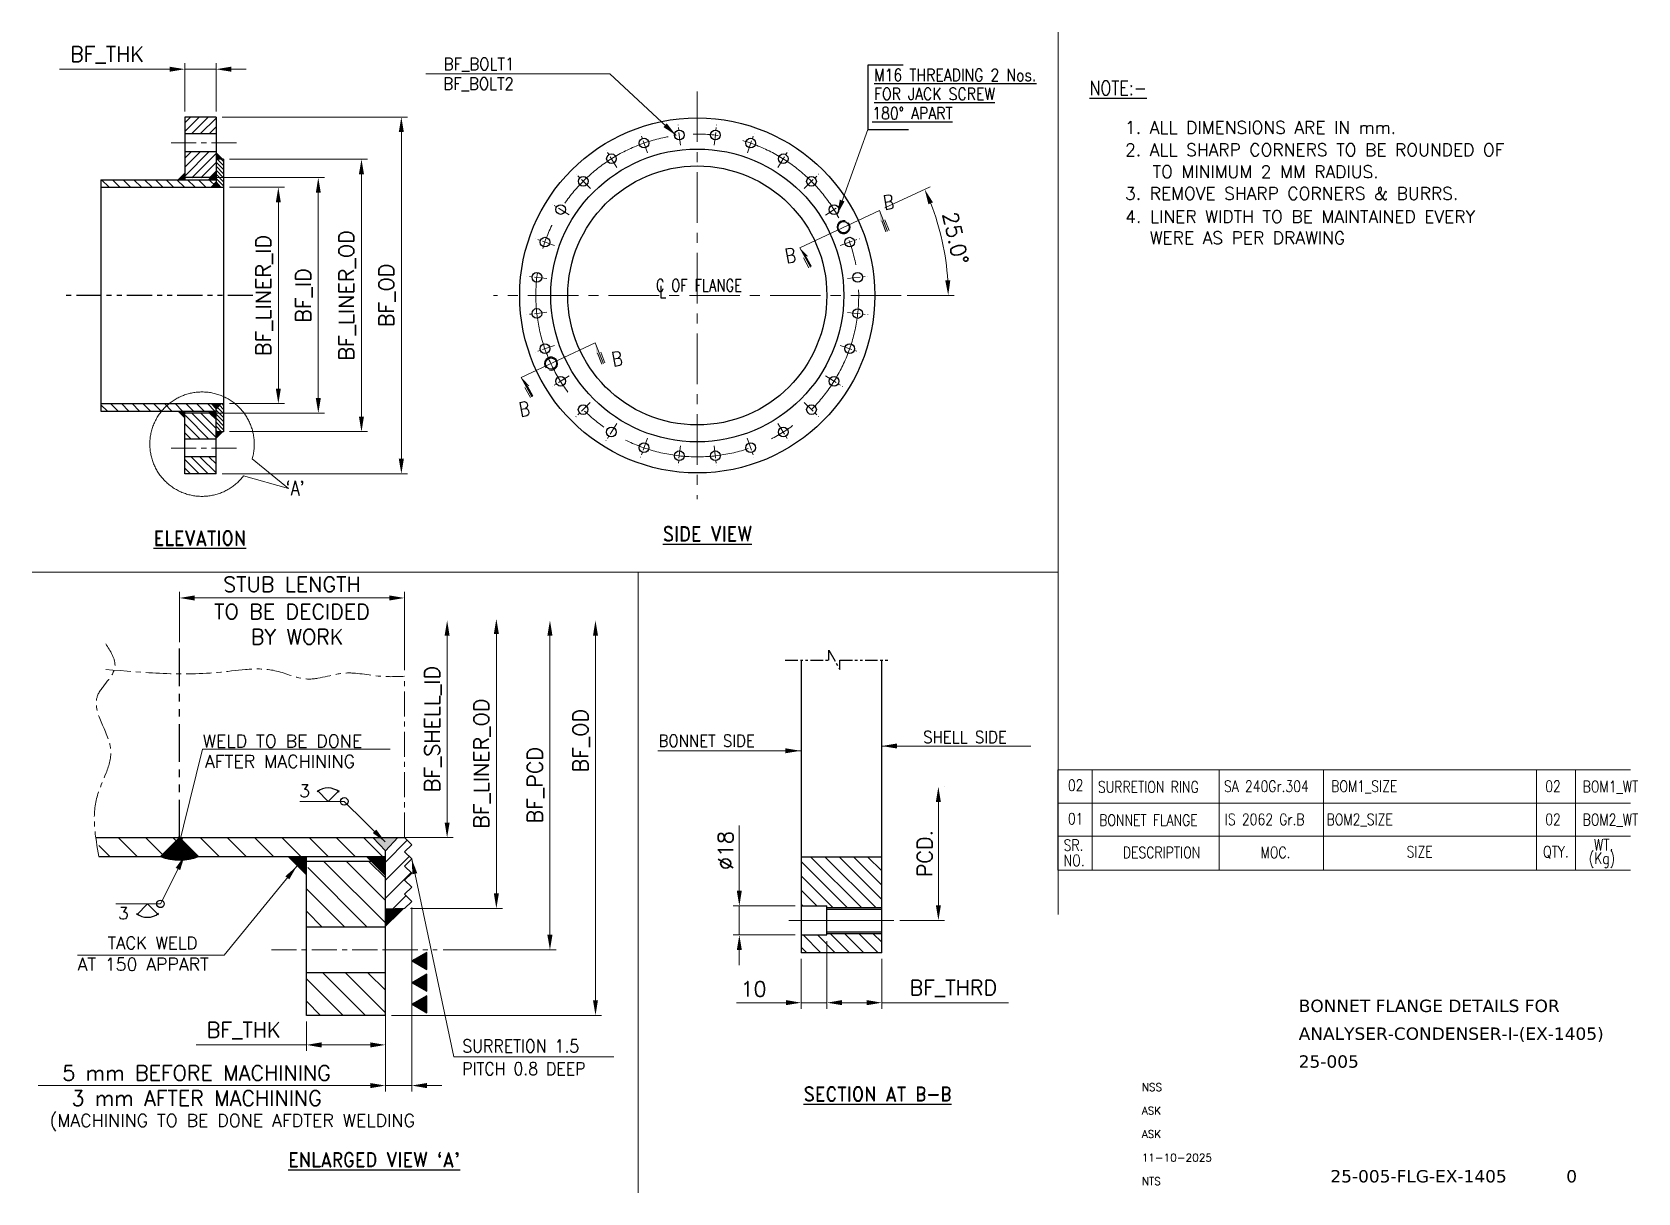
# Model space of a CAD drawing. Header units: millimetres. Extents: x 123777 to 125767, y -88276 to -86838.
import ezdxf
from ezdxf.enums import TextEntityAlignment as Align

# ---------------------------------------------------------------- set-up
doc = ezdxf.new("R2010")
doc.units = ezdxf.units.MM
doc.header["$LTSCALE"] = 25
doc.header["$MEASUREMENT"] = 0
for name, pattern in [('CENTER', [2, 1.25, -0.25, 0.25, -0.25]), ('PHANTOM', [2.5, 1.25, -0.25, 0.25, -0.25, 0.25, -0.25]), ('PHANTOM2', [1.25, 0.625, -0.125, 0.125, -0.125, 0.125, -0.125])]:
    doc.linetypes.add(name, pattern=pattern)
doc.layers.get('0').update_dxf_attribs({"color": 5, "linetype": 'CONTINUOUS'})
doc.layers.get('DEFPOINTS').update_dxf_attribs({"linetype": 'CONTINUOUS'})
doc.layers.add('CEN', color=1, linetype='CENTER', lineweight=5)
for name, color, linetype in [('DIM', 5, 'CONTINUOUS'), ('exit', 1, 'PHANTOM'), ('HAT', 1, 'CONTINUOUS'), ('HATCH', 13, 'CONTINUOUS'), ('TEXT', 5, 'CONTINUOUS')]:
    doc.layers.add(name, color=color, linetype=linetype)
doc.styles.add('BEV0', font='verdana_0.ttf', dxfattribs={"height": 4})
doc.styles.add('BEV00', font='romans.shx')
doc.styles.add('ROMAND', font='romand.shx')
doc.styles.add('ROMANS', font='romans.shx')
doc.dimstyles.new('SVP', dxfattribs={"dimscale": 20, "dimtxt": 2.5, "dimasz": 2.5, "dimexe": 1, "dimexo": 1, "dimgap": 1, "dimtad": 1, "dimdec": 0, "dimzin": 0, "dimdsep": 46, "dimtxsty": 'ROMANS', "dimcen": 1, "dimclrd": 6, "dimclre": 6, "dimclrt": 5, "dimadec": 0, "dimazin": 0, "dimtfac": 1, "dimtdec": 0, "dimtmove": 0, "dimatfit": 3, "dimfxl": 1, "dimtolj": 1, "dimtzin": 0, "dimlwd": 0, "dimlwe": 0, "dimarcsym": 0})
pattern_1 = [(135, (125497.625, -88468.212), (-6.66033, -6.66033), [])]
pattern_2 = [(315, (124159.0036, -90154.888), (-2.5187565, -2.5187565), [])]

# ---------------------------------------------------------------- blocks, each defined once
blk = doc.blocks.new('*D760')
at = {"layer": 'DEFPOINTS', "color": 0}
for p in [(124900, -87772.8), (124900, -87772.8), (124844.9, -87938.5)]:
    blk.add_point(p, dxfattribs=at)
at = {"layer": 'DIM', "color": 6, "lineweight": 0}
for p, q in [((124907.5, -87772.8), (124907.5, -87772.8)), ((124900, -87919.7), (124900, -87791.5)), ((124852.4, -87938.5), (124907.5, -87938.5))]:
    blk.add_line(p, q, dxfattribs=at)
at = {"layer": 'DIM', "color": 6}
for points in [[(124903.1, -87791.5), (124896.9, -87791.5), (124900, -87772.8)], [(124896.9, -87919.7), (124903.1, -87919.7), (124900, -87938.5)]]:
    blk.add_solid(points, dxfattribs=at)
at = {"layer": 'DIM', "color": 5, "insert": (124883.1, -87855.6), "char_height": 18.75, "attachment_point": 5, "rotation": 90, "style": 'ROMANS'}
blk.add_mtext('\\A1;PCD.', dxfattribs=at)
blk = doc.blocks.new('*D761')
at = {"layer": 'DEFPOINTS', "color": 0}
for p in [(124761.9, -87956.5), (124729.9, -87978.5), (124729.9, -88040.4)]:
    blk.add_point(p, dxfattribs=at)
at = {"layer": 'DIM', "color": 6, "lineweight": 0}
for p, q in [((124761.9, -87964), (124761.9, -88047.9)), ((124729.9, -87986), (124729.9, -88047.9)), ((124711.2, -88040.4), (124649.7, -88040.4)), ((124761.9, -88040.4), (124729.9, -88040.4)), ((124780.7, -88040.4), (124799.4, -88040.4))]:
    blk.add_line(p, q, dxfattribs=at)
at = {"layer": 'DIM', "color": 6}
for points in [[(124711.2, -88043.5), (124711.2, -88037.2), (124729.9, -88040.4)], [(124780.7, -88037.2), (124780.7, -88043.5), (124761.9, -88040.4)]]:
    blk.add_solid(points, dxfattribs=at)
at = {"layer": 'DIM', "color": 5, "insert": (124671.1, -88023.5), "char_height": 18.75, "attachment_point": 5, "style": 'ROMANS'}
blk.add_mtext('\\A1;10', dxfattribs=at)
blk = doc.blocks.new('*D762')
at = {"layer": 'DEFPOINTS', "color": 0}
for p in [(124653.4, -87920.5), (124729.9, -87920.5), (124729.9, -87956.5)]:
    blk.add_point(p, dxfattribs=at)
at = {"layer": 'DIM', "color": 6, "lineweight": 0}
for p, q in [((124653.4, -87901.7), (124653.4, -87820.7)), ((124722.4, -87920.5), (124645.9, -87920.5)), ((124653.4, -87956.5), (124653.4, -87920.5)), ((124722.4, -87956.5), (124645.9, -87956.5)), ((124653.4, -87975.2), (124653.4, -87994))]:
    blk.add_line(p, q, dxfattribs=at)
at = {"layer": 'DIM', "color": 6}
for points in [[(124650.3, -87901.7), (124656.5, -87901.7), (124653.4, -87920.5)], [(124656.5, -87975.2), (124650.3, -87975.2), (124653.4, -87956.5)]]:
    blk.add_solid(points, dxfattribs=at)
at = {"layer": 'DIM', "color": 5, "insert": (124636.5, -87851.8), "char_height": 18.75, "attachment_point": 5, "rotation": 90, "style": 'ROMANS'}
blk.add_mtext('\\A1;%%C18', dxfattribs=at)
blk = doc.blocks.new('*D763')
at = {"layer": 'DEFPOINTS', "color": 0}
for p in [(124761.9, -87956.5), (124829.9, -87978.5), (124829.9, -88040.4)]:
    blk.add_point(p, dxfattribs=at)
at = {"layer": 'DIM', "color": 6, "lineweight": 0}
for p, q in [((124761.9, -87964), (124761.9, -88047.9)), ((124829.9, -87986), (124829.9, -88047.9)), ((124780.7, -88040.4), (124811.2, -88040.4)), ((124829.9, -88040.4), (124986.8, -88040.4))]:
    blk.add_line(p, q, dxfattribs=at)
at = {"layer": 'DIM', "color": 6}
for points in [[(124780.7, -88037.2), (124780.7, -88043.5), (124761.9, -88040.4)], [(124811.2, -88043.5), (124811.2, -88037.2), (124829.9, -88040.4)]]:
    blk.add_solid(points, dxfattribs=at)
at = {"layer": 'DIM', "color": 5, "insert": (124918.6, -88022.6), "char_height": 18.75, "attachment_point": 5, "style": 'ROMANS'}
blk.add_mtext('\\A1;BF_THRD', dxfattribs=at)
blk = doc.blocks.new('*D764')
at = {"layer": 'DEFPOINTS', "color": 0}
for p in [(124826.9, -87058.7), (124728.2, -87104.7), (124908.9, -87118.8), (124348.7, -87163.9), (124854, -87163.9)]:
    blk.add_point(p, dxfattribs=at)
at = {"layer": 'DIM', "color": 6, "lineweight": 0}
for p, q in [((124833.7, -87055.5), (124889.9, -87029.3)), ((124861.5, -87163.9), (124919.7, -87163.9))]:
    blk.add_line(p, q, dxfattribs=at)
blk.add_arc((124601.3, -87163.9), 310.9, 3.4563, 21.5437, dxfattribs=at)
at = {"layer": 'DIM', "color": 6}
for points in [[(124893.3, -87048.5), (124887.6, -87050.9), (124883.1, -87032.5)], [(124908.5, -87145.2), (124914.8, -87145), (124912.2, -87163.9)]]:
    blk.add_solid(points, dxfattribs=at)
at = {"layer": 'DIM', "color": 5, "insert": (124921.3, -87092.9), "char_height": 18.75, "attachment_point": 5, "rotation": 282.5, "style": 'ROMANS'}
blk.add_mtext('\\A1;25.0%%d', dxfattribs=at)
blk = doc.blocks.new('A4')
blk = doc.blocks.new('*X505')
at = {"color": 0}
for p, q in [((11221, 9197), (10985, 9433)), ((11221, 9330), (11117, 9433)), ((11876, 9072), (11515, 9433)), ((11876, 9205), (11648, 9433)), ((11876, 9337), (11780, 9433)), ((11221, 9065), (10969, 9316)), ((11186, 8967), (10969, 9183)), ((11841, 8975), (11489, 9326)), ((11716, 8967), (11489, 9194)), ((11053, 8967), (10969, 9051)), ((11583, 8967), (11489, 9061))]:
    blk.add_line(p, q, dxfattribs=at)
blk = doc.blocks.new('*D765')
at = {"layer": 'DEFPOINTS', "color": 0}
for p in [(123966.5, -86883.5), (123966.5, -86943.4), (124005.1, -86943.4)]:
    blk.add_point(p, dxfattribs=at)
at = {"layer": 'DIM', "color": 6, "lineweight": 0}
for p, q in [((123947.7, -86883.5), (123811.3, -86883.5)), ((123966.5, -86935.9), (123966.5, -86876)), ((124005.1, -86883.5), (123966.5, -86883.5)), ((124005.1, -86935.9), (124005.1, -86876)), ((124023.9, -86883.5), (124042.6, -86883.5))]:
    blk.add_line(p, q, dxfattribs=at)
at = {"layer": 'DIM', "color": 6}
for points in [[(123947.7, -86886.6), (123947.7, -86880.4), (123966.5, -86883.5)], [(124023.9, -86880.4), (124023.9, -86886.6), (124005.1, -86883.5)]]:
    blk.add_solid(points, dxfattribs=at)
at = {"layer": 'DIM', "color": 5, "insert": (123870.1, -86865.7), "char_height": 18.75, "attachment_point": 5, "style": 'ROMANS'}
blk.add_mtext('\\A1;BF_THK', dxfattribs=at)
blk = doc.blocks.new('*D766')
at = {"layer": 'DEFPOINTS', "color": 0}
for p in [(124005.1, -86942.8), (124005.1, -87384.9), (124234.7, -87384.9)]:
    blk.add_point(p, dxfattribs=at)
at = {"layer": 'DIM', "color": 6, "lineweight": 0}
for p, q in [((124012.6, -86942.8), (124242.2, -86942.8)), ((124234.7, -86961.5), (124234.7, -87366.2)), ((124012.6, -87384.9), (124242.2, -87384.9))]:
    blk.add_line(p, q, dxfattribs=at)
at = {"layer": 'DIM', "color": 6}
for points in [[(124237.8, -86961.5), (124231.5, -86961.5), (124234.7, -86942.8)], [(124231.5, -87366.2), (124237.8, -87366.2), (124234.7, -87384.9)]]:
    blk.add_solid(points, dxfattribs=at)
at = {"layer": 'DIM', "color": 5, "insert": (124216.9, -87163.9), "char_height": 18.75, "attachment_point": 5, "rotation": 90, "style": 'ROMANS'}
blk.add_mtext('\\A1;BF_OD', dxfattribs=at)
blk = doc.blocks.new('*D767')
at = {"layer": 'DEFPOINTS', "color": 0}
for p in [(123997.2, -87017.9), (124131.8, -87017.9), (123997.2, -87309.8)]:
    blk.add_point(p, dxfattribs=at)
at = {"layer": 'DIM', "color": 6, "lineweight": 0}
for p, q in [((124004.7, -87017.9), (124139.3, -87017.9)), ((124131.8, -87291.1), (124131.8, -87036.7)), ((124004.7, -87309.8), (124139.3, -87309.8))]:
    blk.add_line(p, q, dxfattribs=at)
at = {"layer": 'DIM', "color": 6}
for points in [[(124134.9, -87036.7), (124128.7, -87036.7), (124131.8, -87017.9)], [(124128.7, -87291.1), (124134.9, -87291.1), (124131.8, -87309.8)]]:
    blk.add_solid(points, dxfattribs=at)
at = {"layer": 'DIM', "color": 5, "insert": (124114, -87163.9), "char_height": 18.75, "attachment_point": 5, "rotation": 90, "style": 'ROMANS'}
blk.add_mtext('\\A1;BF_ID', dxfattribs=at)
blk = doc.blocks.new('*D768')
at = {"layer": 'DEFPOINTS', "color": 0}
for p in [(124014.4, -86995), (124014.4, -87332.7), (124185.3, -87332.7)]:
    blk.add_point(p, dxfattribs=at)
at = {"layer": 'DIM', "color": 6, "lineweight": 0}
for p, q in [((124021.9, -86995), (124192.8, -86995)), ((124185.3, -87013.8), (124185.3, -87314)), ((124021.9, -87332.7), (124192.8, -87332.7))]:
    blk.add_line(p, q, dxfattribs=at)
at = {"layer": 'DIM', "color": 6}
for points in [[(124188.4, -87013.8), (124182.1, -87013.8), (124185.3, -86995)], [(124182.1, -87314), (124188.4, -87314), (124185.3, -87332.7)]]:
    blk.add_solid(points, dxfattribs=at)
at = {"layer": 'DIM', "color": 5, "insert": (124167.5, -87163.9), "char_height": 18.75, "attachment_point": 5, "rotation": 90, "style": 'ROMANS'}
blk.add_mtext('\\A1;BF_LINER_OD', dxfattribs=at)
blk = doc.blocks.new('*D769')
at = {"layer": 'DEFPOINTS', "color": 0}
for p in [(124014.4, -87029.7), (124014.4, -87298), (124082.3, -87298)]:
    blk.add_point(p, dxfattribs=at)
at = {"layer": 'DIM', "color": 6, "lineweight": 0}
for p, q in [((124021.9, -87029.7), (124089.8, -87029.7)), ((124082.3, -87048.4), (124082.3, -87279.3)), ((124021.9, -87298), (124089.8, -87298))]:
    blk.add_line(p, q, dxfattribs=at)
at = {"layer": 'DIM', "color": 6}
for points in [[(124085.4, -87048.4), (124079.2, -87048.4), (124082.3, -87029.7)], [(124079.2, -87279.3), (124085.4, -87279.3), (124082.3, -87298)]]:
    blk.add_solid(points, dxfattribs=at)
at = {"layer": 'DIM', "color": 5, "insert": (124064.6, -87163.9), "char_height": 18.75, "attachment_point": 5, "rotation": 90, "style": 'ROMANS'}
blk.add_mtext('\\A1;BF_LINER_ID', dxfattribs=at)
blk = doc.blocks.new('*X511')
at = {"color": 0}
for p, q in [((11220.5, 9197.2), (10984.8, 9433)), ((11220.5, 9329.7), (11117.3, 9433)), ((11875.7, 9072.3), (11515.1, 9433)), ((11875.7, 9204.9), (11647.7, 9433)), ((11875.7, 9337.5), (11780.3, 9433)), ((11220.5, 9064.6), (10969.3, 9315.8)), ((11840.5, 8974.9), (11489.3, 9326.1)), ((11185.5, 8967), (10969.3, 9183.2)), ((11715.8, 8967), (11489.3, 9193.5)), ((11052.9, 8967), (10969.3, 9050.6)), ((11583.3, 8967), (11489.3, 9060.9))]:
    blk.add_line(p, q, dxfattribs=at)
blk = doc.blocks.new('*D770')
at = {"layer": 'DEFPOINTS', "color": 0}
for p in [(124475.2, -87566.7), (124214.9, -88056.1), (124475.2, -88056.1)]:
    blk.add_point(p, dxfattribs=at)
at = {"layer": 'DIM', "color": 6, "lineweight": 0}
for p, q in [((124475.2, -87585.5), (124475.2, -88037.3)), ((124222.4, -88056.1), (124482.7, -88056.1))]:
    blk.add_line(p, q, dxfattribs=at)
at = {"layer": 'DIM', "color": 6}
for points in [[(124478.3, -87585.5), (124472.1, -87585.5), (124475.2, -87566.7)], [(124472.1, -88037.3), (124478.3, -88037.3), (124475.2, -88056.1)]]:
    blk.add_solid(points, dxfattribs=at)
at = {"layer": 'DIM', "color": 5, "insert": (124457.5, -87715.7), "char_height": 18.75, "attachment_point": 5, "rotation": 90, "style": 'ROMANS'}
blk.add_mtext('\\A1;BF_OD', dxfattribs=at)
blk = doc.blocks.new('*D771')
at = {"layer": 'DEFPOINTS', "color": 0}
for p in [(124418.8, -87566.7), (124279.1, -87975.1), (124418.8, -87975.1)]:
    blk.add_point(p, dxfattribs=at)
at = {"layer": 'DIM', "color": 6, "lineweight": 0}
for p, q in [((124418.8, -87585.5), (124418.8, -87956.3)), ((124286.6, -87975.1), (124426.3, -87975.1))]:
    blk.add_line(p, q, dxfattribs=at)
at = {"layer": 'DIM', "color": 6}
for points in [[(124421.9, -87585.5), (124415.6, -87585.5), (124418.8, -87566.7)], [(124415.6, -87956.3), (124421.9, -87956.3), (124418.8, -87975.1)]]:
    blk.add_solid(points, dxfattribs=at)
at = {"layer": 'DIM', "color": 5, "insert": (124401, -87770.9), "char_height": 18.75, "attachment_point": 5, "rotation": 90, "style": 'ROMANS'}
blk.add_mtext('\\A1;BF_PCD', dxfattribs=at)
blk = doc.blocks.new('*D772')
at = {"layer": 'DEFPOINTS', "color": 0}
for p in [(124352.4, -87564.6), (124238.4, -87923.7), (124352.4, -87923.7)]:
    blk.add_point(p, dxfattribs=at)
at = {"layer": 'DIM', "color": 6, "lineweight": 0}
for p, q in [((124352.4, -87583.4), (124352.4, -87905)), ((124245.9, -87923.7), (124359.9, -87923.7))]:
    blk.add_line(p, q, dxfattribs=at)
at = {"layer": 'DIM', "color": 6}
for points in [[(124355.5, -87583.4), (124349.3, -87583.4), (124352.4, -87564.6)], [(124349.3, -87905), (124355.5, -87905), (124352.4, -87923.7)]]:
    blk.add_solid(points, dxfattribs=at)
at = {"layer": 'DIM', "color": 5, "insert": (124334.6, -87744.2), "char_height": 18.75, "attachment_point": 5, "rotation": 90, "style": 'ROMANS'}
blk.add_mtext('\\A1;BF_LINER_OD', dxfattribs=at)
blk = doc.blocks.new('*D773')
at = {"layer": 'DEFPOINTS', "color": 0}
for p in [(124291.4, -87566.7), (124191, -87835.8), (124291.4, -87835.8)]:
    blk.add_point(p, dxfattribs=at)
at = {"layer": 'DIM', "color": 6, "lineweight": 0}
for p, q in [((124291.4, -87585.5), (124291.4, -87817.1)), ((124198.5, -87835.8), (124298.9, -87835.8))]:
    blk.add_line(p, q, dxfattribs=at)
at = {"layer": 'DIM', "color": 6}
for points in [[(124294.5, -87585.5), (124288.3, -87585.5), (124291.4, -87566.7)], [(124288.3, -87817.1), (124294.5, -87817.1), (124291.4, -87835.8)]]:
    blk.add_solid(points, dxfattribs=at)
at = {"layer": 'DIM', "color": 5, "insert": (124273.7, -87701.3), "char_height": 18.75, "attachment_point": 5, "rotation": 90, "style": 'ROMANS'}
blk.add_mtext('\\A1;BF_SHELL_ID', dxfattribs=at)
blk = doc.blocks.new('*D774')
at = {"layer": 'DEFPOINTS', "color": 0}
for p in [(124117, -88056.1), (124214.9, -88056.1), (124214.9, -88092.7)]:
    blk.add_point(p, dxfattribs=at)
at = {"layer": 'DIM', "color": 6, "lineweight": 0}
for p, q in [((124117, -88063.6), (124117, -88100.2)), ((124214.9, -88063.6), (124214.9, -88100.2)), ((124117, -88092.7), (123980.6, -88092.7)), ((124135.8, -88092.7), (124196.2, -88092.7))]:
    blk.add_line(p, q, dxfattribs=at)
at = {"layer": 'DIM', "color": 6}
for points in [[(124135.8, -88089.6), (124135.8, -88095.9), (124117, -88092.7)], [(124196.2, -88095.9), (124196.2, -88089.6), (124214.9, -88092.7)]]:
    blk.add_solid(points, dxfattribs=at)
at = {"layer": 'DIM', "color": 5, "insert": (124039.4, -88075), "char_height": 18.75, "attachment_point": 5, "style": 'ROMANS'}
blk.add_mtext('\\A1;BF_THK', dxfattribs=at)
blk = doc.blocks.new('*D775')
at = {"layer": 'DEFPOINTS', "color": 0}
for p in [(124214.9, -87924.3), (124247.5, -87914.9), (124247.5, -88143.1)]:
    blk.add_point(p, dxfattribs=at)
at = {"layer": 'DIM', "color": 6, "lineweight": 0}
for p, q in [((124247.5, -87922.4), (124247.5, -88150.6)), ((124214.9, -87931.8), (124214.9, -88150.6)), ((124196.2, -88143.1), (123784.7, -88143.1)), ((124214.9, -88143.1), (124247.5, -88143.1)), ((124266.3, -88143.1), (124285, -88143.1))]:
    blk.add_line(p, q, dxfattribs=at)
at = {"layer": 'DIM', "color": 6}
for points in [[(124196.2, -88146.3), (124196.2, -88140), (124214.9, -88143.1)], [(124266.3, -88140), (124266.3, -88146.3), (124247.5, -88143.1)]]:
    blk.add_solid(points, dxfattribs=at)
at = {"layer": 'DIM', "color": 5, "insert": (123981.1, -88143.1), "char_height": 18.75, "attachment_point": 5, "style": 'ROMANS'}
blk.add_mtext('\\A1;5 mm BEFORE MACHINING\\P3 mm AFTER MACHINING', dxfattribs=at)
blk = doc.blocks.new('*D776')
at = {"layer": 'DEFPOINTS', "color": 0}
for p in [(123959.9, -87538.8), (123959.9, -87601.1), (124238.4, -87635.9)]:
    blk.add_point(p, dxfattribs=at)
at = {"layer": 'DIM', "color": 6, "lineweight": 0}
for p, q in [((123959.9, -87593.6), (123959.9, -87531.3)), ((124219.7, -87538.8), (123978.7, -87538.8)), ((124238.4, -87628.4), (124238.4, -87531.3))]:
    blk.add_line(p, q, dxfattribs=at)
at = {"layer": 'DIM', "color": 6}
for points in [[(123978.7, -87535.7), (123978.7, -87542), (123959.9, -87538.8)], [(124219.7, -87542), (124219.7, -87535.7), (124238.4, -87538.8)]]:
    blk.add_solid(points, dxfattribs=at)
at = {"layer": 'DIM', "color": 5, "char_height": 18.75, "attachment_point": 5, "style": 'ROMANS'}
for s, insert in [('\\A1;STUB LENGTH', (124099.2, -87522)), ('\\A1;TO BE DECIDED\\P BY WORK', (124099.2, -87571.3))]:
    blk.add_mtext(s, dxfattribs=dict(at, insert=insert))
blk = doc.blocks.new('*U759')
blk.add_circle((0, 0), 6)
at = {"layer": 'CEN', "ltscale": 0.5}
blk.add_line((-12.5, -1.4), (12.5, 1.4), dxfattribs=at)
blk = doc.blocks.new('*U758')
at = {"color": 0, "linetype": 'ByBlock', "lineweight": -2}
for p, rotation in [((122859.4, -68936), 102.8571428571429), ((122859.4, -68936), 102.8571428571429), ((122859.4, -68936), 102.8571428571429), ((122859.4, -68936), 102.8571428571429), ((122903, -68926), 90), ((122903, -68926), 90), ((122903, -68926), 90), ((122903, -68926), 90), ((122947.8, -68926), 77.14285714285715), ((122947.8, -68926), 77.14285714285715), ((122947.8, -68926), 77.14285714285715), ((122947.8, -68926), 77.14285714285715), ((122991.5, -68936), 64.28571428571428), ((122991.5, -68936), 64.28571428571428), ((122991.5, -68936), 64.28571428571428), ((122991.5, -68936), 64.28571428571428), ((122819, -68955.4), 115.7142857142857), ((122819, -68955.4), 115.7142857142857), ((122819, -68955.4), 115.7142857142857), ((122819, -68955.4), 115.7142857142857), ((123031.8, -68955.4), 51.42857142857143), ((123031.8, -68955.4), 51.42857142857143), ((123031.8, -68955.4), 51.42857142857143), ((123031.8, -68955.4), 51.42857142857143), ((122784, -68983.3), 128.5714285714286), ((122784, -68983.3), 128.5714285714286), ((122784, -68983.3), 128.5714285714286), ((122784, -68983.3), 128.5714285714286), ((123066.8, -68983.4), 38.57142857142858), ((123066.8, -68983.4), 38.57142857142858), ((123066.8, -68983.4), 38.57142857142858), ((123066.8, -68983.4), 38.57142857142858), ((122756, -69018.3), 141.4285714285714), ((122756, -69018.3), 141.4285714285714), ((122756, -69018.3), 141.4285714285714), ((122756, -69018.3), 141.4285714285714), ((123094.7, -69018.4), 25.71428571428571), ((123094.7, -69018.4), 25.71428571428571), ((123094.7, -69018.4), 25.71428571428571), ((123094.7, -69018.4), 25.71428571428571), ((122736.6, -69058.7), 154.2857142857143), ((122736.6, -69058.7), 154.2857142857143), ((122736.6, -69058.7), 154.2857142857143), ((122736.6, -69058.7), 154.2857142857143), ((123114.2, -69058.7), 12.85714285714286), ((123114.2, -69058.7), 12.85714285714286), ((123114.2, -69058.7), 12.85714285714286), ((123114.2, -69058.7), 12.85714285714286), ((122726.6, -69102.3), 167.1428571428571), ((122726.6, -69102.3), 167.1428571428571), ((122726.6, -69102.3), 167.1428571428571), ((122726.6, -69102.3), 167.1428571428571), ((122726.6, -69147.1), 180), ((122726.6, -69147.1), 180), ((122726.6, -69147.1), 180), ((122726.6, -69147.1), 180), ((123124.1, -69147.2), 347.1428571428572), ((123124.1, -69147.2), 347.1428571428572), ((123124.1, -69147.2), 347.1428571428572), ((123124.1, -69147.2), 347.1428571428572), ((122736.6, -69190.8), 192.8571428571428), ((122736.6, -69190.8), 192.8571428571428), ((122736.6, -69190.8), 192.8571428571428), ((122736.6, -69190.8), 192.8571428571428), ((123114.1, -69190.8), 334.2857142857143), ((123114.1, -69190.8), 334.2857142857143), ((123114.1, -69190.8), 334.2857142857143), ((123114.1, -69190.8), 334.2857142857143), ((122756, -69231.1), 205.7142857142857), ((122756, -69231.1), 205.7142857142857), ((122756, -69231.1), 205.7142857142857), ((122756, -69231.1), 205.7142857142857), ((123094.7, -69231.2), 321.4285714285714), ((123094.7, -69231.2), 321.4285714285714), ((123094.7, -69231.2), 321.4285714285714), ((123094.7, -69231.2), 321.4285714285714), ((122783.9, -69266.2), 218.5714285714285), ((122783.9, -69266.2), 218.5714285714285), ((122783.9, -69266.2), 218.5714285714285), ((122783.9, -69266.2), 218.5714285714285), ((123066.8, -69266.2), 308.5714285714286), ((123066.8, -69266.2), 308.5714285714286), ((123066.8, -69266.2), 308.5714285714286), ((123066.8, -69266.2), 308.5714285714286), ((122818.9, -69294.1), 231.4285714285714), ((122818.9, -69294.1), 231.4285714285714), ((122818.9, -69294.1), 231.4285714285714), ((122818.9, -69294.1), 231.4285714285714), ((123031.8, -69294.1), 295.7142857142857), ((123031.8, -69294.1), 295.7142857142857), ((123031.8, -69294.1), 295.7142857142857), ((123031.8, -69294.1), 295.7142857142857), ((122859.3, -69313.5), 244.2857142857143), ((122859.3, -69313.5), 244.2857142857143), ((122859.3, -69313.5), 244.2857142857143), ((122859.3, -69313.5), 244.2857142857143), ((122991.4, -69313.5), 282.8571428571428), ((122991.4, -69313.5), 282.8571428571428), ((122991.4, -69313.5), 282.8571428571428), ((122991.4, -69313.5), 282.8571428571428), ((122903, -69323.5), 257.1428571428571), ((122903, -69323.5), 257.1428571428571), ((122903, -69323.5), 257.1428571428571), ((122903, -69323.5), 257.1428571428571), ((122947.7, -69323.5), 270), ((122947.7, -69323.5), 270), ((122947.7, -69323.5), 270), ((122947.7, -69323.5), 270)]:
    blk.add_blockref('*U759', p, dxfattribs=dict(at, rotation=rotation))
blk.add_blockref('*U759', (123124.1, -69102.4), dxfattribs=at)

msp = doc.modelspace()

# ---------------------------------------------------------------- hatches: boundary and pattern name
h = msp.add_hatch()
h.set_pattern_fill('ANSI31', color=1, scale=75.353024, angle=90, style=0)
h.set_pattern_definition(pattern_1)
h.paths.add_polyline_path([(123862.6, -87020.4), (123862.6, -87029.7), (124005.1, -87029.7), (124005.1, -87020.4)])
h = msp.add_hatch(color=1)
h.dxf.hatch_style = 1
h.paths.add_polyline_path([(124011.2, -87029.7), (123999, -87029.7), (124005.1, -87023.2)])
h = msp.add_hatch()
h.set_pattern_fill('ANSI31', color=1, scale=75.353024, angle=90, style=0)
h.set_pattern_definition(pattern_1)
h.paths.add_polyline_path([(123862.6, -87307.3), (123862.6, -87298), (124005.1, -87298), (124005.1, -87307.3)])
h = msp.add_hatch(color=1)
h.dxf.hatch_style = 1
h.paths.add_polyline_path([(124011.2, -87298), (123999, -87298), (124005.1, -87304.6)])
h = msp.add_hatch()
h.set_pattern_fill('ANSI31', color=1, scale=190.990728, angle=90, style=0)
h.set_pattern_definition([(135, (127997.85, -90801.748), (-16.88135, -16.88135), [])])
h.paths.add_polyline_path([(124214.9, -87835.8), (123959.9, -87835.8), (123983.4, -87859.3), (124214.9, -87859.3)])
h.paths.add_polyline_path([(123936.4, -87859.3), (123959.9, -87835.8), (123860, -87835.8), (123860, -87859.3)])
h = msp.add_hatch()
h.set_pattern_fill('ANSI31', color=1, scale=0.494866)
h.set_pattern_definition([(45, (100782.37638, -88492.71049), (-0.04374037037, 0.04374037037), [])])
h.paths.add_polyline_path([(123983.4, -87859.3), (123959.9, -87835.8), (123936.4, -87859.3, 0.170403)])
h = msp.add_hatch(color=1)
h.dxf.hatch_style = 1
h.paths.add_polyline_path([(124230.4, -87835.8), (124199.4, -87835.8), (124214.9, -87852.3)])
h = msp.add_hatch()
h.set_pattern_fill('ANSI31', color=1, scale=126.730633, style=0)
h.set_pattern_definition([(45, (-118807.717, -35706.437), (-11.2015112, 11.2015112), [])])
h.paths.add_polyline_path([(124214.9, -87924.3), (124238.4, -87923.7), (124247.5, -87914.9), (124238.4, -87906.1), (124247.5, -87897.3), (124238.4, -87888.5), (124247.5, -87879.7), (124238.4, -87871), (124247.5, -87862.2), (124238.4, -87853.4), (124247.5, -87844.6), (124238.4, -87835.8), (124230.4, -87835.8), (124214.9, -87852.3)])
h = msp.add_hatch()
h.set_pattern_fill('ANSI31', color=1, scale=0.494866)
h.set_pattern_definition([(45, (100384.72894, -88378.10692), (-0.04374037037, 0.04374037037), [])])
h.paths.add_polyline_path([(124266.4, -87999.1), (124266.4, -87978), (124248.2, -87988.5)])
h = msp.add_hatch()
h.set_pattern_fill('ANSI31', color=1, scale=0.494866)
h.set_pattern_definition([(45, (100384.72894, -88405.13753), (-0.04374037037, 0.04374037037), [])])
h.paths.add_polyline_path([(124266.4, -88026.1), (124266.4, -88005), (124248.2, -88015.6)])
h = msp.add_hatch()
h.set_pattern_fill('ANSI31', color=1, scale=0.494866)
h.set_pattern_definition([(45, (100384.72894, -88431.85012), (-0.04374037037, 0.04374037037), [])])
h.paths.add_polyline_path([(124266.4, -88052.8), (124266.4, -88031.8), (124248.2, -88042.3)])
at = {"layer": 'CEN'}
h = msp.add_hatch(color=256, dxfattribs=at)
h.paths.add_polyline_path([(124829.8, -87071.5), (124835.1, -87084.9), (124837, -87084.1), (124831.2, -87069.5)])
h.paths.add_polyline_path([(124828.5, -87073.3), (124831.2, -87069.5), (124826.9, -87058.7)])
h = msp.add_hatch(color=256, dxfattribs=at)
h.paths.add_polyline_path([(124736.2, -87115.1), (124743.2, -87127.7), (124741.4, -87128.7), (124733.8, -87114.9)])
h.paths.add_polyline_path([(124738.4, -87115.3), (124733.8, -87114.9), (124728.2, -87104.7)])
h = msp.add_hatch(color=256, dxfattribs=at)
h.paths.add_polyline_path([(124477.9, -87235.6), (124483.1, -87249), (124485, -87248.2), (124479.3, -87233.6)])
h.paths.add_polyline_path([(124476.6, -87237.4), (124479.3, -87233.6), (124475, -87222.8)])
h = msp.add_hatch(color=256, dxfattribs=at)
h.paths.add_polyline_path([(124391.4, -87275.9), (124398.3, -87288.5), (124396.5, -87289.5), (124388.9, -87275.8)])
h.paths.add_polyline_path([(124393.5, -87276.1), (124388.9, -87275.8), (124383.3, -87265.5)])
at = {"layer": 'HAT'}
h = msp.add_hatch(dxfattribs=at)
h.set_pattern_fill('ANSI31', color=256, scale=28.496476, angle=180, style=0)
h.set_pattern_definition(pattern_2)
h.paths.add_polyline_path([(124011.2, -87029.7), (124005.1, -87023.2), (124005.1, -86994.8), (124014.4, -86994.8), (124014.4, -87029.7)])
h = msp.add_hatch(dxfattribs=at)
h.set_pattern_fill('ANSI31', color=256, scale=28.496476, angle=180, style=0)
h.set_pattern_definition(pattern_2)
h.paths.add_polyline_path([(124011.2, -87298), (124005.1, -87304.6), (124005.1, -87332.9), (124014.4, -87332.9), (124014.4, -87298)])
at = {"layer": 'HATCH'}
h = msp.add_hatch(dxfattribs=at)
h.set_pattern_fill('ANSI31', color=8, scale=100, angle=90, style=0)
h.set_pattern_definition([(135, (123882.506, -91596.575), (-8.838835, -8.838835), [])])
h.paths.add_polyline_path([(124829.9, -87922.5), (124829.9, -87901.5), (124829.9, -87859.5), (124729.9, -87859.5), (124729.9, -87920.5), (124761.9, -87920.5), (124761.9, -87922.5)])
h.paths.add_polyline_path([(124761.9, -87954.5), (124761.9, -87956.5), (124729.9, -87956.5), (124729.9, -87978.5), (124829.9, -87978.5), (124829.9, -87954.5)])

# ---------------------------------------------------------------- linework, layer by layer
for p, q in [((124005.1, -86942.8), (123966.5, -86942.8)), ((123966.5, -86942.8), (123966.5, -87020.4)), ((124005.1, -86942.8), (124005.1, -87023.2)), ((124014.4, -86994.8), (124014.4, -87332.9)), ((123862.6, -87020.4), (123909, -87020.4)), ((123862.6, -87020.4), (123862.6, -87307.3)), ((123862.6, -87029.7), (123909, -87029.7)), ((123909, -87020.4), (124005.1, -87020.4)), ((123909, -87029.7), (124014.4, -87029.7)), ((124001.5, -87017.9), (123966.5, -87017.9)), ((123999, -87029.7), (124005.1, -87023.2)), ((124011.2, -87029.7), (124005.1, -87023.2)), ((123862.6, -87298), (123909, -87298)), ((123862.6, -87307.3), (123909, -87307.3)), ((123909, -87298), (124014.4, -87298)), ((123909, -87307.3), (124005.1, -87307.3)), ((123966.5, -87384.9), (123966.5, -87307.3)), ((124001.5, -87309.8), (123966.5, -87309.8)), ((123999, -87298), (124005.1, -87304.6)), ((124011.2, -87298), (124005.1, -87304.6)), ((124005.1, -87384.9), (124005.1, -87304.6)), ((124005.1, -87384.9), (123966.5, -87384.9)), ((124729.9, -87615.7), (124729.9, -87978.5)), ((124829.9, -87978.5), (124829.9, -87615.7)), ((125048.4, -87876.2), (125048.4, -87752)), ((123856.1, -87835.8), (124238.4, -87835.8)), ((123959.9, -87835.8), (123936.4, -87859.3)), ((123959.9, -87835.8), (123983.4, -87859.3)), ((123970, -87835.8), (123971.3, -87835.8)), ((124199.4, -87835.8), (124214.9, -87852.3)), ((124230.4, -87835.8), (124214.9, -87852.3)), ((124238.4, -87835.8), (124247.5, -87844.6)), ((124238.4, -87853.4), (124247.5, -87844.6)), ((123860, -87859.3), (123936.4, -87859.3)), ((123983.4, -87859.3), (124214.9, -87859.3)), ((124117, -88056.1), (124117, -87859.3)), ((124205.9, -87865.6), (124117, -87865.6)), ((124214.9, -88056.1), (124214.9, -87852.3)), ((124238.4, -87853.4), (124247.5, -87862.2)), ((124238.4, -87871), (124247.5, -87862.2)), ((124729.9, -87859.5), (124829.9, -87859.5)), ((124238.4, -87871), (124247.5, -87879.7)), ((124238.4, -87888.5), (124247.5, -87879.7)), ((124238.4, -87888.5), (124247.5, -87897.3)), ((124238.4, -87906.1), (124247.5, -87897.3)), ((124238.4, -87906.1), (124247.5, -87914.9)), ((124238.4, -87923.7), (124247.5, -87914.9)), ((124729.9, -87920.5), (124761.9, -87920.5)), ((124761.9, -87956.5), (124761.9, -87920.5)), ((124761.9, -87922.5), (124829.9, -87922.5)), ((124761.9, -87924.5), (124829.9, -87924.5)), ((124729.9, -87956.5), (124761.9, -87956.5)), ((124761.9, -87952.5), (124829.9, -87952.5)), ((124761.9, -87954.5), (124829.9, -87954.5)), ((124829.9, -87978.5), (124729.9, -87978.5)), ((124214.9, -88056.1), (124117, -88056.1))]:
    msp.add_line(p, q)
at = {"color": 3}
for p, q in [((124005.1, -86963.6), (123966.5, -86963.6)), ((124005.1, -86985.9), (123966.5, -86985.9)), ((124005.1, -87341.8), (123966.5, -87341.8)), ((124005.1, -87364.1), (123966.5, -87364.1))]:
    msp.add_line(p, q, dxfattribs=at)
at = {"color": 1}
for p, q in [((124014.4, -86994.8), (124005.1, -86994.8)), ((124014.4, -87332.9), (124005.1, -87332.9)), ((124238.4, -87923.7), (124214.9, -87924.3))]:
    msp.add_line(p, q, dxfattribs=at)
at = {"color": 8, "linetype": 'PHANTOM2', "ltscale": 3}
msp.add_line((123959.9, -87835.8), (123959.9, -87601.1), dxfattribs=at)
at = {"lineweight": 0}
for p, q in [((125048.4, -87752), (125757.3, -87752)), ((125090.4, -87876.2), (125090.4, -87752)), ((125247.9, -87876.2), (125247.9, -87752)), ((125377.3, -87876.2), (125377.3, -87752)), ((125640.8, -87876.2), (125640.8, -87752)), ((125689.5, -87876.2), (125689.5, -87752)), ((125048.4, -87793.1), (125757.3, -87793.1)), ((125048.4, -87834.2), (125757.3, -87834.2)), ((125048.4, -87876.2), (125757.3, -87876.2))]:
    msp.add_line(p, q, dxfattribs=at)
at = {"color": 7}
for p, q in [((124144.1, -87791), (124130.7, -87777.6)), ((124144.1, -87791), (124157.5, -87777.6)), ((123920.3, -87917.9), (123906.9, -87931.4)), ((123920.3, -87917.9), (123933.8, -87931.4)), ((124214.9, -87946.8), (124117, -87946.8)), ((124214.9, -88003.3), (124117, -88003.3))]:
    msp.add_line(p, q, dxfattribs=at)
at = {"lineweight": 0}
for points in [[(125048.4, -86837.5), (125048.4, -87931.3)], [(125048.4, -87506.7), (123777.3, -87506.7)], [(124527.9, -87506.9), (124527.9, -88276.1)]]:
    msp.add_lwpolyline(points, dxfattribs=at)
msp.add_lwpolyline([(124856.4, -86878.6), (124812.4, -86878.6), (124812.4, -86958.2), (124863.1, -86958.2)])
at = {"color": 8, "linetype": 'PHANTOM2'}
msp.add_lwpolyline([(124710.3, -87615.7), (124764.3, -87615.7), (124764.3, -87603.5), (124777.9, -87627.4), (124777.9, -87615.7), (124837.4, -87615.7)], dxfattribs=at)
for points in [[(124248.2, -87988.5), (124266.4, -87999.1), (124266.4, -87978)], [(124248.2, -88015.6), (124266.4, -88026.1), (124266.4, -88005)], [(124248.2, -88042.3), (124266.4, -88052.8), (124266.4, -88031.8)]]:
    msp.add_lwpolyline(points, close=True)
for centre, radius in [((124601.3, -87163.9), 220), ((124601.3, -87163.9), 181.5), ((124601.3, -87163.9), 160.5), ((124782.6, -87079.3), 7), ((124420.1, -87248.4), 7), ((124164, -87790.9), 4.71), ((123936.3, -87917.9), 4.71)]:
    msp.add_circle(centre, radius)
for centre, radius, start, end in [((124782.6, -87079.3), 8, 77.6225, 41.1387), ((124420.1, -87248.4), 8, 257.6225, 221.1387), ((123959.9, -87792.3), 71.1, 250.659, 289.341)]:
    msp.add_arc(centre, radius, start, end)
at = {"color": 7}
for centre, start, end in [((124143.9, -87796), 50.3277, 128.7288), ((123920.1, -87912.9), 231.2712, 309.6723)]:
    msp.add_arc(centre, 21.7, start, end, dxfattribs=at)
at = {"color": 1}
for points in [[(123966.5, -87011.2), (123966.5, -87020.4), (123957.2, -87020.4)], [(123966.5, -87316.6), (123966.5, -87307.3), (123957.2, -87307.3)], [(124117, -87882.8), (124117, -87859.3), (124093.6, -87859.3)]]:
    msp.add_solid(points, dxfattribs=at)
at = {"layer": 'CEN', "ltscale": 2}
for p, q in [((124601.3, -86911.2), (124601.3, -87416.5)), ((124854, -87163.9), (124348.7, -87163.9))]:
    msp.add_line(p, q, dxfattribs=at)
at = {"layer": 'CEN'}
for p, q in [((123949.4, -86974.7), (124030.4, -86974.7)), ((124005.1, -86974.7), (124015, -86974.7)), ((124826.9, -87058.7), (124837, -87084.1)), ((124829.8, -87071.5), (124835.1, -87084.9)), ((124833.6, -87070), (124838.9, -87083.4)), ((124728.2, -87104.7), (124741.4, -87128.7)), ((124732.7, -87117.1), (124739.6, -87129.6)), ((124475, -87222.8), (124485, -87248.2)), ((124477.9, -87235.6), (124483.1, -87249)), ((124481.7, -87234.1), (124486.9, -87247.5)), ((124383.3, -87265.5), (124396.5, -87289.5)), ((124387.8, -87277.9), (124394.7, -87290.5)), ((123949.4, -87353), (124030.4, -87353)), ((124005.1, -87353), (124015, -87353)), ((124238.4, -87835.8), (124238.4, -87635.9)), ((124073.7, -87975.1), (124279.1, -87975.1)), ((124214.9, -87975.1), (124240, -87975.1))]:
    msp.add_line(p, q, dxfattribs=at)
at = {"layer": 'CEN', "ltscale": 15}
for p, q in [((124728.2, -87104.7), (124826.9, -87058.7)), ((124475, -87222.8), (124383.3, -87265.5)), ((124049.9, -87366.4), (124094.7, -87403.2)), ((124094.7, -87403.2), (124039.2, -87387.5)), ((124844.9, -87938.5), (124714.9, -87938.5))]:
    msp.add_line(p, q, dxfattribs=at)
at = {"layer": 'CEN', "ltscale": 5}
msp.add_circle((124601.3, -87163.9), 200, dxfattribs=at)
at = {"layer": 'CEN', "ltscale": 15}
msp.add_arc((123987.8, -87348.2), 64.7, 343.676, 322.5818, dxfattribs=at)
at = {"layer": 'CEN'}
for points, start_tangent, end_tangent in [([(123860, -87859.3), (123857.7, -87785.1), (123874.5, -87726), (123858.3, -87660.1), (123879.9, -87623.7), (123868.5, -87595.6)], (-0.176532, 0.984295), (-0.543893, 0.839155)), ([(123868.5, -87627.4), (124011.2, -87630.7), (124080.2, -87629.4), (124116.9, -87639.2), (124163.6, -87632), (124208.9, -87635.9), (124238.4, -87635.9)], (0.996379, -0.085022), (0.999214, 0.039652))]:
    msp.add_spline(points, degree=3, dxfattribs=dict(at, start_tangent=start_tangent, end_tangent=end_tangent))
at = {"layer": 'exit'}
msp.add_line((124050.8, -87163.9), (123815.3, -87163.9), dxfattribs=at)
at = {"layer": 'HAT'}
for points in [[(124005.1, -86985.9), (124005.1, -86994.8), (124014.4, -86995)], [(124005.1, -87341.8), (124005.1, -87332.9), (124014.4, -87332.7)], [(124214.9, -87946.8), (124214.9, -87924.3), (124238.4, -87923.7)]]:
    msp.add_solid(points, dxfattribs=at)
at = {"layer": 'HATCH'}
for p, q in [((123995.8, -87020.4), (124005.1, -87011.1)), ((123995.8, -87307.3), (124005.1, -87316.6)), ((124191.4, -87859.3), (124214.9, -87882.9))]:
    msp.add_line(p, q, dxfattribs=at)
for points in [[(123995.8, -87020.4), (124005.1, -87020.4), (124005.1, -87011.1)], [(123995.8, -87307.3), (124005.1, -87307.3), (124005.1, -87316.6)], [(124191.4, -87859.3), (124214.9, -87859.3), (124214.9, -87882.9)]]:
    msp.add_solid(points, dxfattribs=at)

# ---------------------------------------------------------------- block references
at = {"color": 1, "rotation": 270}
for name, p, xscale, yscale, zscale in [('*X505', (123223.1, -86033.4), 0.0829046860708959, 0.0829046860708959, 0.0829046860708959), ('*X505', (123223.1, -88294.4), -0.0829046860708959, 0.0829046860708959, 0.0829046860708959), ('*X511', (122232.8, -90361.1), -0.2101312662253811, 0.2101312662253811, 0.2101312662253811)]:
    msp.add_blockref(name, p, dxfattribs=dict(at, xscale=xscale, yscale=yscale, zscale=zscale))
msp.add_blockref('*U758', (1676, -18039.1))
ref = msp.add_blockref('A4', (113453.6, -93882.6), dxfattribs=dict(xscale=7.088607594936549, yscale=7.088607594936549, zscale=7.088607594936549))
ref.add_attrib('TITLE', 'BONNET FLANGE DETAILS FOR ', dxfattribs={"color": 5, "height": 15.327, "style": 'BEV0'}).set_placement((125346.4, -88044.3), align=Align.MIDDLE_LEFT)
ref.add_attrib('DRAWN', 'NSS', dxfattribs={"color": 0, "height": 9.58, "style": 'BEV00'}).set_placement((125151.9, -88145.1), align=Align.MIDDLE_LEFT)
ref.add_attrib('CHECKED', 'ASK', dxfattribs={"color": 0, "height": 9.58, "style": 'BEV00'}).set_placement((125151.9, -88174.2), align=Align.MIDDLE_LEFT)
ref.add_attrib('DATE', '11-10-2025', dxfattribs={"color": 0, "height": 9.58, "style": 'BEV00'}).set_placement((125151.9, -88232.5), align=Align.MIDDLE_LEFT)
ref.add_attrib('APPROVED', 'ASK', dxfattribs={"color": 0, "height": 9.58, "style": 'BEV00'}).set_placement((125151.9, -88203.3), align=Align.MIDDLE_LEFT)
ref.add_attrib('CUSTOMER', 'ANALYSER-CONDENSER-I-(EX-1405)', dxfattribs={"color": 5, "height": 15.327, "style": 'BEV0'}).set_placement((125346.4, -88078.8), align=Align.MIDDLE_LEFT)
ref.add_attrib('PROJECTNO', '25-005', dxfattribs={"color": 5, "height": 15.33, "style": 'BEV0'}).set_placement((125346.4, -88113.3), align=Align.MIDDLE_LEFT)
ref.add_attrib('0', '0', dxfattribs={"color": 1, "height": 15.3, "style": 'BEV0'}).set_placement((125684.5, -88255.5), align=Align.MIDDLE_CENTER)
ref.add_attrib('DWG', '25-005-FLG-EX-1405', dxfattribs={"color": 1, "height": 15.327, "style": 'BEV0'}).set_placement((125385.6, -88255.5), align=Align.MIDDLE_LEFT)
ref.add_attrib('SCALE', 'NTS', dxfattribs={"color": 0, "height": 9.58, "style": 'BEV00'}).set_placement((125151.9, -88261.6), align=Align.MIDDLE_LEFT)

# ---------------------------------------------------------------- texts
at = {"layer": 'TEXT'}
for s, height, style, width, p in [('BF_BOLT1', 15, 'ROMANS', 0.9, (124287.2, -86884.5)), ('%%UM16 THREADING 2 Nos.', 15, 'ROMANS', 0.85, (124820.3, -86898.2)), ('BF_BOLT2', 15, 'ROMANS', 0.9, (124286.7, -86908.9)), ('%%UFOR JACK SCREW', 15, 'ROMANS', 0.85, (124820.3, -86921.6)), ('%%UNOTE:-', 18, 'ROMAND', 0.8, (125087.1, -86915.7)), ('%%U180° APART', 15, 'ROMANS', 0.85, (124818.1, -86945.6)), ("`A'", 18, 'ROMAND', 0.8, (124091.3, -87411.8)), ('%%USIDE VIEW', 18, 'ROMAND', 0.9, (124558.6, -87468.4)), ('%%UELEVATION', 18, 'ROMAND', 0.9, (123927.8, -87473.6)), ('BONNET SIDE', 15, 'ROMANS', 0.9, (124553.3, -87723.3)), ('SHELL SIDE', 15, 'ROMANS', 0.9, (124881.1, -87718.7)), ('02', 14.06, 'ROMANS', 0.8, (125060.4, -87777.9)), ('SURRETION RING', 14.056, 'ROMANS', 0.8, (125097.7, -87780.1)), ('SA 240Gr.304', 14.056, 'ROMANS', 0.8, (125253.8, -87779.2)), ('BOM1_SIZE', 14.06, 'ROMANS', 0.8, (125386.7, -87779.2)), ('02', 14.06, 'ROMANS', 0.8, (125651.8, -87779.2)), ('BOM1_WT', 14.06, 'ROMANS', 0.8, (125698.2, -87779.6)), ('01', 14.06, 'ROMANS', 0.8, (125060.4, -87819.5)), ('BONNET FLANGE', 14.056, 'ROMANS', 0.8, (125099.3, -87821.2)), ('IS 2062 Gr.B', 14.056, 'ROMANS', 0.8, (125254.8, -87820.3)), ('BOM2_SIZE', 14.06, 'ROMANS', 0.8, (125381, -87820.3)), ('02', 14.06, 'ROMANS', 0.8, (125651.8, -87820.3)), ('BOM2_WT', 14.06, 'ROMANS', 0.8, (125698.2, -87820.6)), ('SR.', 14.06, 'ROMANS', 0.8, (125055.2, -87852.2)), ('DESCRIPTION', 14.056, 'ROMANS', 0.8, (125128.6, -87861.3)), ('MOC.', 14.06, 'ROMANS', 0.8, (125299.1, -87861.2)), ('SIZE', 14.06, 'ROMANS', 0.8, (125480.1, -87860.4)), ('QTY.', 14.06, 'ROMANS', 0.8, (125649.1, -87860.4)), ('WT.', 14.06, 'ROMANS', 0.8, (125712.1, -87851.6)), ('NO.', 14.06, 'ROMANS', 0.8, (125055.2, -87871.1)), ('(Kg)', 14.06, 'ROMANS', 0.8, (125705.7, -87868.5)), ('SURRETION 1.5', 15.841, 'ROMANS', 0.9, (124310.2, -88102)), ('PITCH 0.8 DEEP', 15.841, 'ROMANS', 0.9, (124310, -88130.2)), ('%%USECTION AT B-B', 18, 'ROMAND', 0.9, (124733, -88162.6)), ("%%UENLARGED VIEW `A'", 18, 'ROMAND', 0.9, (124094.4, -88244))]:
    msp.add_text(s, height=height, dxfattribs=dict(at, style=style, width=width)).set_placement(p)
at = {"layer": 'TEXT', "style": 'ROMANS'}
for s, height, p in [('1. ALL DIMENSIONS ARE IN mm.', 15.484, (125131.3, -86963.4)), ('2. ALL SHARP CORNERS TO BE ROUNDED OF', 15.484, (125131.3, -86991.2)), ('TO MINIMUM 2 MM RADIUS.', 15.484, (125165.3, -87018.3)), ('3. REMOVE SHARP CORNERS & BURRS.', 15.484, (125131.3, -87045.2)), ('4. LINER WIDTH TO BE MAINTAINED EVERY', 15.484, (125131.6, -87073.9)), ('WERE AS PER DRAWING', 15.484, (125161.7, -87100.3)), ('WELD TO BE DONE', 15.841, (123988.7, -87724.1)), ('AFTER MACHINING', 15.841, (123991.3, -87749.3)), ('3', 15.8, (124108, -87785.7)), ('3', 15, (123883.9, -87937)), ('TACK WELD', 15, (123870.9, -87973.9)), ('AT 150 APPART', 15.75, (123833.5, -88000.7)), ('(MACHINING TO BE DONE AFDTER WELDING', 15.841, (123798.8, -88194.3))]:
    msp.add_text(s, height=height, dxfattribs=at).set_placement(p)
at = {"layer": 'TEXT', "style": 'ROMAND', "width": 0.8}
for p in [(124833.4, -87058.1), (124711.9, -87124.4), (124497.1, -87252.3), (124382.3, -87314.6)]:
    msp.add_text('B', height=18, rotation=10, dxfattribs=at).set_placement(p)
at = {"layer": 'TEXT', "style": 'ROMANS', "width": 0.8}
for s, p in [('C OF FLANGE', (124549.9, -87151.3)), ('L', (124554.1, -87159.3))]:
    msp.add_text(s, height=15, dxfattribs=at).set_placement(p, align=Align.MIDDLE_LEFT)

# ---------------------------------------------------------------- dimensions: what is measured, and where the dimension line sits
at = {"layer": 'DIM'}
for base, p1, p2, text, override, picture, middle in [((123966.5, -86883.5), (124005.1, -86943.4), (123966.5, -86943.4), 'BF_THK', {"dimscale": 7.5, "dimtxsty": 'ROMANS', "dimtolj": 1}, '*D765', (123870.1, -86883.5)), ((124247.5, -88143.1), (124214.9, -87924.3), (124247.5, -87914.9), '5 mm BEFORE MACHINING\\X3 mm AFTER MACHINING', {"dimscale": 7.5}, '*D775', (123981.1, -88143.1)), ((124829.9, -88040.4), (124761.9, -87956.5), (124829.9, -87978.5), 'BF_THRD', {"dimscale": 7.5, "dimtxsty": 'ROMANS', "dimtolj": 1}, '*D763', (124918.6, -88040.4)), ((124214.9, -88092.7), (124117, -88056.1), (124214.9, -88056.1), 'BF_THK', {"dimscale": 7.5, "dimtxsty": 'ROMANS', "dimtolj": 1}, '*D774', (124039.4, -88092.7))]:
    dim = msp.add_linear_dim(base=base, p1=p1, p2=p2, text=text, dimstyle='SVP', override=override, dxfattribs=at)
    dim.commit()
    dim.dimension.update_dxf_attribs({"geometry": picture, "text_midpoint": middle, "dimtype": 160})
for base, p1, p2, text, override, picture, middle in [((124234.7, -87384.9), (124005.1, -86942.8), (124005.1, -87384.9), 'BF_OD', {"dimscale": 7.5, "dimtxsty": 'ROMANS', "dimtolj": 1}, '*D766', (124216.9, -87163.9)), ((124185.3, -87332.7), (124014.4, -86995), (124014.4, -87332.7), 'BF_LINER_OD', {"dimscale": 7.5, "dimtxsty": 'ROMANS', "dimtolj": 1}, '*D768', (124167.5, -87163.9)), ((124131.8, -87017.9), (123997.2, -87309.8), (123997.2, -87017.9), 'BF_ID', {"dimscale": 7.5, "dimtxsty": 'ROMANS', "dimtolj": 1}, '*D767', (124114, -87163.9)), ((124082.3, -87298), (124014.4, -87029.7), (124014.4, -87298), 'BF_LINER_ID', {"dimscale": 7.5, "dimtxsty": 'ROMANS', "dimtolj": 1}, '*D769', (124064.6, -87163.9)), ((124291.4, -87835.8), (124291.4, -87566.7), (124191, -87835.8), 'BF_SHELL_ID', {"dimscale": 7.5, "dimtxsty": 'ROMANS', "dimtolj": 1}, '*D773', (124273.7, -87701.3)), ((124900, -87772.8), (124844.9, -87938.5), (124900, -87772.8), 'PCD.', {"dimscale": 7.5}, '*D760', (124883.1, -87855.6))]:
    dim = msp.add_linear_dim(base=base, p1=p1, p2=p2, angle=90, text=text, dimstyle='SVP', override=override, dxfattribs=at)
    dim.commit()
    dim.dimension.update_dxf_attribs({"geometry": picture, "text_midpoint": middle})
dim = msp.add_angular_dim_2l(base=(124908.9, -87118.8), line1=((124728.2, -87104.7), (124826.9, -87058.7)), line2=((124854, -87163.9), (124348.7, -87163.9)), dimstyle='SVP', override={"dimscale": 7.5, "dimadec": 1}, dxfattribs=at)
dim.commit()
dim.dimension.update_dxf_attribs({"geometry": '*D764', "text_midpoint": (124921.3, -87092.9)})
dim = msp.add_linear_dim(base=(123959.9, -87538.8), p1=(124238.4, -87635.9), p2=(123959.9, -87601.1), text='STUB LENGTH\\XTO BE DECIDED\\P BY WORK', dimstyle='SVP', override={"dimscale": 7.5}, dxfattribs=at)
dim.commit()
dim.dimension.update_dxf_attribs({"geometry": '*D776', "text_midpoint": (124099.2, -87538.8)})
for base, p1, p2, angle, text, override, picture, middle in [((124475.2, -88056.1), (124475.2, -87566.7), (124214.9, -88056.1), 90, 'BF_OD', {"dimscale": 7.5, "dimtxsty": 'ROMANS', "dimtolj": 1}, '*D770', (124475.2, -87715.7)), ((124352.4, -87923.7), (124352.4, -87564.6), (124238.4, -87923.7), 90, 'BF_LINER_OD', {"dimscale": 7.5, "dimtxsty": 'ROMANS', "dimtolj": 1}, '*D772', (124352.4, -87744.2)), ((124418.8, -87975.1), (124418.8, -87566.7), (124279.1, -87975.1), 90, 'BF_PCD', {"dimscale": 7.5, "dimtxsty": 'ROMANS', "dimtolj": 1}, '*D771', (124418.8, -87770.9)), ((124653.4, -87920.5), (124729.9, -87956.5), (124729.9, -87920.5), 90, '%%C18', {"dimscale": 7.5}, '*D762', (124653.4, -87851.8)), ((124729.9, -88040.4), (124761.9, -87956.5), (124729.9, -87978.5), 180, '10', {"dimscale": 7.5, "dimtxsty": 'ROMANS'}, '*D761', (124671.1, -88040.4))]:
    dim = msp.add_linear_dim(base=base, p1=p1, p2=p2, angle=angle, text=text, dimstyle='SVP', override=override, dxfattribs=at)
    dim.commit()
    dim.dimension.update_dxf_attribs({"geometry": picture, "text_midpoint": middle, "dimtype": 160})

# ---------------------------------------------------------------- leaders
for points, override in [([(124575.2, -86965.6), (124492.8, -86889.4), (124265.1, -86889.4)], {"dimscale": 7.5}), ([(124774.5, -87063.9), (124812.4, -86958.2), (124845.2, -86958.2)], {"dimscale": 7.5}), ([(123957.1, -87853.3), (123988.5, -87726.4), (124221, -87726.4)], {"dimscale": 7.5}), ([(124729.3, -87728.2), (124552.5, -87728.2)], {"dimscale": 7.5}), ([(124829.9, -87722.3), (125014.6, -87722.3)], {"dimscale": 7.5}), ([(124214.8, -87841.2), (124164, -87790.9), (124109.1, -87790.9)], {"dimscale": 7.5, "dimtxt": 2.5, "dimasz": 2.5, "dimgap": 1, "dimtad": 1, "dimtxsty": 'ROMANS', "dimclrd": 6, "dimlwd": 0}), ([(123966.3, -87857.9), (123936.3, -87917.9), (123880.8, -87917.9)], {"dimscale": 7.5}), ([(124247.5, -87862.2), (124299.7, -88107.4), (124498.1, -88107.4)], {"dimscale": 7.5}), ([(124105.3, -87871.1), (124015.1, -87981.4), (123833.4, -87981.4)], {"dimscale": 7.5})]:
    msp.add_leader(points, dimstyle='SVP', override=override, dxfattribs=at)

doc.saveas('drawing.dxf')
